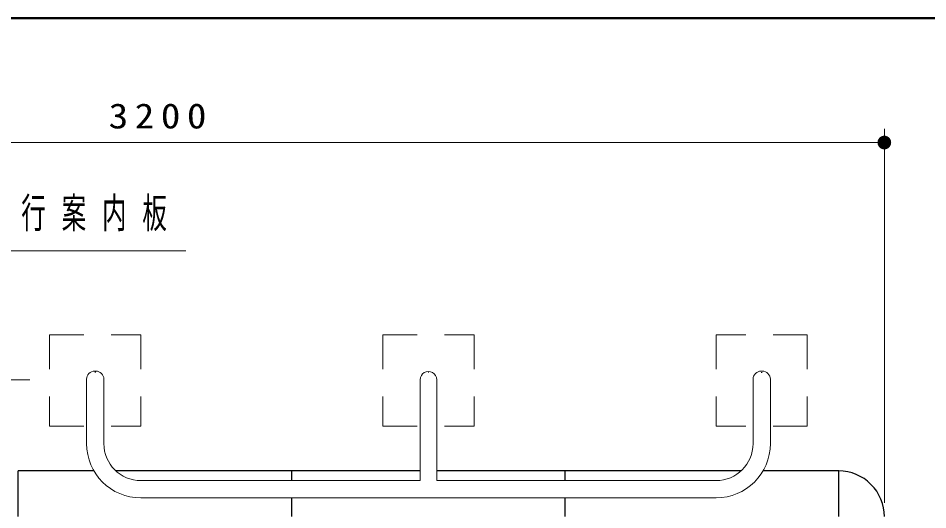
# Model space of a CAD drawing. Units: millimetres on the paper, scale 1:30. Extents: x -537 to 0, y -5 to 257.
# Drawn here: x -275.3 to -208.7, y 221.1 to 257 of the extents above; entities that cross this region are included whole.
import ezdxf

# ---------------------------------------------------------------- set-up
doc = ezdxf.new("R2010")
doc.units = ezdxf.units.MM
doc.linetypes.add('USER1', pattern=[4.5, 2.5, -2])
doc.linetypes.add('USER2', pattern=[6, 3, -1, 1, -1])
doc.layers.add('1_30', color=7, linetype='Continuous', lineweight=13)
doc.layers.add('LY_5', color=7, linetype='Continuous', lineweight=13)
doc.styles.add('ＭＳ ゴシック', font='')
doc.styles.get('ＭＳ ゴシック').set_extended_font_data('MS Gothic')

# ---------------------------------------------------------------- blocks, each defined once
blk = doc.blocks.new('filled_dot')
at = {"color": 0, "linetype": 'Continuous', "lineweight": -2, "const_width": 1.25}
blk.add_lwpolyline([(-0.625, 0, 1), (0.625, 0, 1)], format="xyb", close=True, dxfattribs=at)

msp = doc.modelspace()

# ---------------------------------------------------------------- linework, layer by layer
at = {"layer": '1_30'}
for p, q in [((-211.928, 221.597), (-211.928, 248.919)), ((-318.595, 247.919), (-211.928, 247.919)), ((-269.661, 231.23), (-269.595, 231.23)), ((-269.661, 231.158), (-269.595, 231.158)), ((-245.295, 231.158), (-245.229, 231.158)), ((-220.862, 231.23), (-220.929, 231.23)), ((-220.928, 231.125), (-220.862, 231.125)), ((-270.261, 225.93), (-270.261, 230.63)), ((-268.995, 225.93), (-268.995, 230.63)), ((-245.862, 230.593), (-245.862, 223.23)), ((-244.662, 230.597), (-244.662, 223.23)), ((-221.529, 225.93), (-221.529, 230.63)), ((-220.262, 225.93), (-220.262, 230.63)), ((-266.295, 223.23), (-245.862, 223.23)), ((-224.229, 223.23), (-244.662, 223.23)), ((-224.229, 221.964), (-266.295, 221.964))]:
    msp.add_line(p, q, dxfattribs=at)
at = {"layer": '1_30', "color": 4, "linetype": 'USER1'}
for p, q in [((-272.961, 233.864), (-272.961, 227.198)), ((-272.961, 233.864), (-266.295, 233.864)), ((-266.295, 233.864), (-266.295, 227.198)), ((-248.595, 233.864), (-241.928, 233.864)), ((-248.595, 233.864), (-248.595, 227.198)), ((-241.928, 233.864), (-241.928, 227.198)), ((-217.562, 233.864), (-224.229, 233.864)), ((-224.229, 233.864), (-224.229, 227.198)), ((-217.562, 233.864), (-217.562, 227.198)), ((-272.961, 227.198), (-266.295, 227.198)), ((-248.595, 227.198), (-241.928, 227.198)), ((-217.562, 227.198), (-224.229, 227.198))]:
    msp.add_line(p, q, dxfattribs=at)
at = {"layer": '1_30', "linetype": 'USER2'}
msp.add_line((-274.422, 230.598), (-284.435, 230.598), dxfattribs=at)
at = {"layer": '1_30', "lineweight": 25}
for p, q in [((-275.261, 220.597), (-275.261, 223.93)), ((-269.72, 223.93), (-275.261, 223.93)), ((-255.262, 223.93), (-268.109, 223.93)), ((-255.262, 223.23), (-255.262, 223.93)), ((-245.862, 223.93), (-255.262, 223.93)), ((-235.262, 223.93), (-244.662, 223.93)), ((-235.262, 223.23), (-235.262, 223.93)), ((-222.415, 223.93), (-235.262, 223.93)), ((-215.262, 223.93), (-220.803, 223.93)), ((-215.262, 220.597), (-215.262, 223.93)), ((-215.261, 220.597), (-215.261, 223.93)), ((-255.262, 220.597), (-255.262, 221.964)), ((-235.262, 220.597), (-235.262, 221.964))]:
    msp.add_line(p, q, dxfattribs=at)
at = {"layer": '1_30'}
msp.add_lwpolyline([(-282.098, 236.152), (-278.25, 240), (-262.993, 240)], dxfattribs=at)
for centre, radius, start, end in [((-269.661, 230.63), 0.6, 89.99997, 180.00002), ((-269.595, 230.63), 0.6, 0, 89.99998), ((-245.262, 230.597), 0.6, 359.99999, 180.34874), ((-220.929, 230.63), 0.6, 89.99997, 180.00002), ((-220.862, 230.63), 0.6, 0, 89.99998), ((-266.295, 225.93), 3.967, 180.00002, 270), ((-266.295, 225.93), 2.7, 180.00002, 270), ((-224.229, 225.93), 3.967, 270.00002, 0), ((-224.229, 225.93), 2.7, 270.00002, 0)]:
    msp.add_arc(centre, radius, start, end, dxfattribs=at)
at = {"layer": '1_30', "lineweight": 25}
msp.add_arc((-215.261, 220.597), 3.333, 360, 90.00002, dxfattribs=at)
at = {"layer": 'LY_5', "lineweight": 50}
msp.add_line((0, 257), (-365, 257), dxfattribs=at)

# ---------------------------------------------------------------- block references
at = {"layer": '1_30', "xscale": 0.4, "yscale": 0.4, "rotation": 180}
msp.add_blockref('filled_dot', (-211.928, 247.919), dxfattribs=at)

# ---------------------------------------------------------------- texts
at = {"layer": '1_30', "style": 'ＭＳ ゴシック'}
for s, insert, char_height, attachment_point in [('\\T1.33;\\W1.15;3200', (-264.834, 248.919), 1.833, 8), ('\\T1.64;\\W0.6;歩行案内板', (-277.993, 242.65), 2.199, 4)]:
    msp.add_mtext(s, dxfattribs=dict(at, insert=insert, char_height=char_height, attachment_point=attachment_point))

doc.saveas('drawing.dxf')
